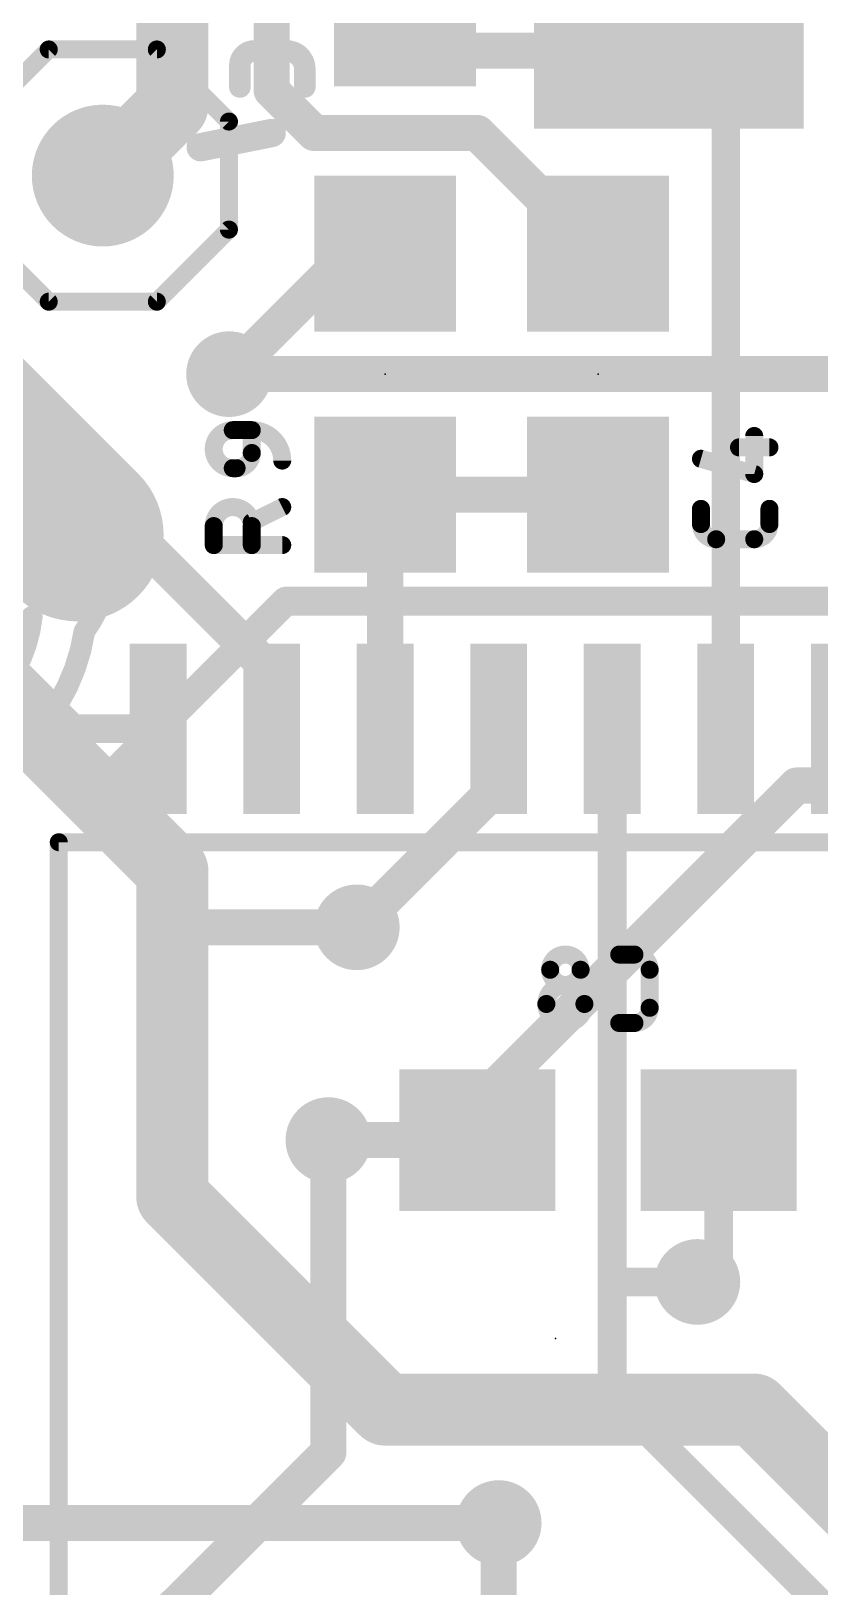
# Model space of a CAD drawing. Extents: x -5.4 to 52.1, y -3.7 to 32.4.
# Drawn here: x 15.51 to 21.06, y 10.45 to 21.42 of the extents above; entities that cross this region are included whole.
import ezdxf

# ---------------------------------------------------------------- set-up
doc = ezdxf.new("R2010")
doc.units = 0
for name, color, linetype in [('1', 14, 'CONTINUOUS'), ('16', 174, 'CONTINUOUS'), ('17', 94, 'CONTINUOUS'), ('18', 94, 'CONTINUOUS'), ('21', 250, 'CONTINUOUS'), ('22', 250, 'CONTINUOUS'), ('23', 178, 'CONTINUOUS')]:
    doc.layers.add(name, color=color, linetype=linetype)

# ---------------------------------------------------------------- blocks, each defined once
blk = doc.blocks.new('RECT')
blk.add_solid([(-0.5, -0.5), (0.5, -0.5), (-0.5, 0.5), (0.5, 0.5)])
blk = doc.blocks.new('ROUNDP')
at = {"const_width": 0.5}
blk.add_lwpolyline([(0, -0.25, 1), (0, 0.25, 1), (0, -0.25)], format="xyb", dxfattribs=at)
blk = doc.blocks.new('LONGP100')
at = {"const_width": 1}
blk.add_lwpolyline([(-0.5, 0), (0.5, 0)], dxfattribs=at)
at = {"const_width": 0.5}
for points in [[(-0.5, 0.25, 1), (-0.5, -0.25)], [(0.5, -0.25, 1), (0.5, 0.25)]]:
    blk.add_lwpolyline(points, format="xyb", dxfattribs=at)
blk = doc.blocks.new('ROUNDV')
at = {"const_width": 0.5}
blk.add_lwpolyline([(0, -0.25, 1), (0, 0.25, 1), (0, -0.25)], format="xyb", dxfattribs=at)

msp = doc.modelspace()

# ---------------------------------------------------------------- linework, layer by layer
at = {"layer": '1'}
for points, const_width in [([(17.2, 21), (17.2, 23.3)], 0.254), ([(16.5, 20.89), (16.5, 22.0299)], 0.508), ([(18.14, 21.58), (18.44, 21.28)], 0.254), ([(18.44, 21.28), (20, 21.28)], 0.254), ([(20, 21.28), (20.4, 20.88)], 0.2), ([(16.01, 20.4), (16.5, 20.89)], 0.508), ([(17.5, 20.7), (17.2, 21)], 0.254), ([(20.4, 20.88), (20.4, 16.5)], 0.2), ([(18.65, 20.7), (17.5, 20.7)], 0.254), ([(19.5, 19.85), (18.65, 20.7)], 0.254), ([(16.9, 19), (17.75, 19.85)], 0.254), ([(17.75, 19.85), (18, 19.85)], 0.254), ([(15.8, 16.5), (14, 18.3)], 0.2032), ([(15.398, 18.298), (15.802, 18.298)], 0.254), ([(15.802, 18.298), (17.2, 16.9)], 0.254), ([(18, 18.15), (19.5, 18.15)], 0.254), ([(18, 18.15), (18, 16.5)], 0.254), ([(17.2, 16.9), (17.2, 16.5)], 0.254), ([(16.4, 16.5), (15.8, 16.5)], 0.2032), ([(18.8, 16.5), (18.8, 16.1)], 0.254), ([(19.6, 16.5), (19.6, 12.6)], 0.2032), ([(18.8, 16.1), (17.8, 15.1)], 0.254), ([(17.6, 13.6), (17.6, 11.4)], 0.254), ([(19.6, 12.6), (19.6, 11.8)], 0.2032), ([(20.2, 12.6), (19.6, 12.6)], 0.2032), ([(19.6, 11.8), (23.33, 8.07)], 0.2032), ([(15.6, 9.4), (17.6, 11.4)], 0.254), ([(18.8, 10.9), (18.8, 7.9)], 0.254)]:
    msp.add_lwpolyline(points, dxfattribs=dict(at, const_width=const_width))
for points, const_width in [([(18.44, 21.3435, 1), (18.44, 21.2165)], 0.127), ([(20, 21.2165, 1), (20, 21.3435)], 0.127), ([(18.3951, 21.2351, 1), (18.4849, 21.3249)], 0.127), ([(20.0354, 21.3154, 1), (19.9646, 21.2446)], 0.1), ([(16.5898, 20.8002, 1), (16.4102, 20.9798)], 0.254), ([(17.2449, 21.0449, 1), (17.1551, 20.9551)], 0.127), ([(17.1365, 21, 1), (17.2635, 21)], 0.127), ([(16.373, 20.89, 1), (16.627, 20.89)], 0.254), ([(20.45, 20.88, 1), (20.35, 20.88)], 0.1), ([(20.3646, 20.8446, 1), (20.4354, 20.9154)], 0.1), ([(17.5, 20.7635, 1), (17.5, 20.6365)], 0.127), ([(17.4551, 20.6551, 1), (17.5449, 20.7449)], 0.127), ([(18.6949, 20.7449, 1), (18.6051, 20.6551)], 0.127), ([(18.65, 20.6365, 1), (18.65, 20.7635)], 0.127), ([(15.9202, 20.4898, 1), (16.0998, 20.3102)], 0.254), ([(17.75, 19.9135, 1), (17.75, 19.7865)], 0.127), ([(17.7949, 19.8051, 1), (17.7051, 19.8949)], 0.127), ([(18, 19.7865, 1), (18, 19.9135)], 0.127), ([(19.4551, 19.8051, 1), (19.5449, 19.8949)], 0.127), ([(16.8551, 19.0449, 1), (16.9449, 18.9551)], 0.127), ([(15.8469, 18.3429, 1), (15.7571, 18.2531)], 0.127), ([(15.802, 18.2345, 1), (15.802, 18.3615)], 0.127), ([(18, 18.2135, 1), (18, 18.0865)], 0.127), ([(18.0635, 18.15, 1), (17.9365, 18.15)], 0.127), ([(19.5, 18.0865, 1), (19.5, 18.2135)], 0.127), ([(17.2635, 16.9, 1), (17.1365, 16.9)], 0.127), ([(17.1551, 16.8551, 1), (17.2449, 16.9449)], 0.127), ([(15.8, 16.5508, 1), (15.8, 16.4492)], 0.1016), ([(15.7641, 16.4641, 1), (15.8359, 16.5359)], 0.1016), ([(16.4, 16.4492, 1), (16.4, 16.5508)], 0.1016), ([(17.1365, 16.5, 1), (17.2635, 16.5)], 0.127), ([(17.9365, 16.5, 1), (18.0635, 16.5)], 0.127), ([(18.8635, 16.5, 1), (18.7365, 16.5)], 0.127), ([(19.6508, 16.5, 1), (19.5492, 16.5)], 0.1016), ([(20.35, 16.5, 1), (20.45, 16.5)], 0.1), ([(18.7365, 16.1, 1), (18.8635, 16.1)], 0.127), ([(18.8449, 16.0551, 1), (18.7551, 16.1449)], 0.127), ([(17.7551, 15.1449, 1), (17.8449, 15.0551)], 0.127), ([(17.6635, 13.6, 1), (17.5365, 13.6)], 0.127), ([(19.6508, 12.6, 1), (19.5492, 12.6)], 0.1016), ([(19.6, 12.6508, 1), (19.6, 12.5492)], 0.1016), ([(19.5492, 12.6, 1), (19.6508, 12.6)], 0.1016), ([(20.2, 12.5492, 1), (20.2, 12.6508)], 0.1016), ([(19.6359, 11.8359, 1), (19.5641, 11.7641)], 0.1016), ([(19.5492, 11.8, 1), (19.6508, 11.8)], 0.1016), ([(17.6449, 11.3551, 1), (17.5551, 11.4449)], 0.127), ([(17.5365, 11.4, 1), (17.6635, 11.4)], 0.127), ([(18.8635, 10.9, 1), (18.7365, 10.9)], 0.127)]:
    msp.add_lwpolyline(points, format="xyb", dxfattribs=dict(at, const_width=const_width))
at = {"layer": '16'}
for points, const_width in [([(24.1, 19), (16.9, 19)], 0.254), ([(15.95, 16.05), (13.7, 18.3)], 0.508), ([(17.3, 17.4), (15.95, 16.05)], 0.2032), ([(17.3, 17.4), (22.7, 17.4)], 0.2032), ([(16.5, 15.5), (15.95, 16.05)], 0.508), ([(18.8, 14), (20.9, 16.1)], 0.254), ([(20.9, 16.1), (23.5, 16.1)], 0.254), ([(16.5, 15.5), (16.5, 15.1)], 0.508), ([(16.5, 15.1), (16.5, 14.5)], 0.508), ([(17.8, 15.1), (16.5, 15.1)], 0.254), ([(16.5, 14.5), (16.5, 13.2)], 0.508), ([(16.55, 14.45), (16.5, 14.5)], 0.2032), ([(18.8, 13.75), (18.8, 14)], 0.254), ([(18.8, 13.75), (18.65, 13.6)], 0.2032), ([(18.65, 13.6), (17.6, 13.6)], 0.254), ([(20.35, 13.6), (20.35, 12.75)], 0.2032), ([(16.5, 13.2), (18, 11.7)], 0.508), ([(20.35, 12.75), (20.2, 12.6)], 0.2032), ([(18, 11.7), (20.6, 11.7)], 0.508), ([(20.6, 11.7), (21.4, 10.9)], 0.508), ([(9.7, 10.9), (18.8, 10.9)], 0.254)]:
    msp.add_lwpolyline(points, dxfattribs=dict(at, const_width=const_width))
for points, const_width in [([(16.9, 19.0635, 1), (16.9, 18.9365)], 0.127), ([(17.3, 17.4508, 1), (17.3, 17.3492)], 0.1016), ([(17.3359, 17.3641, 1), (17.2641, 17.4359)], 0.1016), ([(16.0398, 16.1398, 1), (15.8602, 15.9602)], 0.254), ([(15.8602, 15.9602, 1), (16.0398, 16.1398)], 0.254), ([(15.9141, 16.0859, 1), (15.9859, 16.0141)], 0.1016), ([(20.9, 16.1635, 1), (20.9, 16.0365)], 0.127), ([(20.9449, 16.0551, 1), (20.8551, 16.1449)], 0.127), ([(16.627, 15.5, 1), (16.373, 15.5)], 0.254), ([(16.4102, 15.4102, 1), (16.5898, 15.5898)], 0.254), ([(16.627, 15.1, 1), (16.373, 15.1)], 0.254), ([(16.373, 15.1, 1), (16.627, 15.1)], 0.254), ([(16.5, 15.1635, 1), (16.5, 15.0365)], 0.127), ([(17.8, 15.0365, 1), (17.8, 15.1635)], 0.127), ([(16.627, 14.5, 1), (16.373, 14.5)], 0.254), ([(16.373, 14.5, 1), (16.627, 14.5)], 0.254), ([(16.5359, 14.5359, 1), (16.4641, 14.4641)], 0.1016), ([(16.5141, 14.4141, 1), (16.5859, 14.4859)], 0.1016), ([(18.8635, 14, 1), (18.7365, 14)], 0.127), ([(18.7551, 14.0449, 1), (18.8449, 13.9551)], 0.127), ([(18.8359, 13.7141, 1), (18.7641, 13.7859)], 0.1016), ([(17.6, 13.6635, 1), (17.6, 13.5365)], 0.127), ([(18.65, 13.5365, 1), (18.65, 13.6635)], 0.127), ([(18.7365, 13.75, 1), (18.8635, 13.75)], 0.127), ([(18.6141, 13.6359, 1), (18.6859, 13.5641)], 0.1016), ([(20.4008, 13.6, 1), (20.2992, 13.6)], 0.1016), ([(16.5898, 13.2898, 1), (16.4102, 13.1102)], 0.254), ([(16.373, 13.2, 1), (16.627, 13.2)], 0.254), ([(20.3859, 12.7141, 1), (20.3141, 12.7859)], 0.1016), ([(20.2992, 12.75, 1), (20.4008, 12.75)], 0.1016), ([(20.1641, 12.6359, 1), (20.2359, 12.5641)], 0.1016), ([(18, 11.827, 1), (18, 11.573)], 0.254), ([(17.9102, 11.6102, 1), (18.0898, 11.7898)], 0.254), ([(20.6898, 11.7898, 1), (20.5102, 11.6102)], 0.254), ([(20.6, 11.573, 1), (20.6, 11.827)], 0.254), ([(18.8, 10.8365, 1), (18.8, 10.9635)], 0.127)]:
    msp.add_lwpolyline(points, format="xyb", dxfattribs=dict(at, const_width=const_width))
at = {"layer": '21'}
for points, const_width in [([(15.629, 21.289), (15.375, 21.035)], 0.127), ([(16.391, 21.289), (15.629, 21.289)], 0.127), ([(16.391, 21.289), (16.899, 20.781)], 0.127), ([(16.9762, 21.0244), (16.9762, 21.1768)], 0.1524), ([(17.1794, 21.1768), (17.1794, 21.0752)], 0.1524), ([(17.4334, 21.0244), (17.4334, 21.1514)], 0.1524), ([(16.899, 20.781), (16.899, 20.019)], 0.127), ([(17.2, 20.7), (16.7, 20.6)], 0.2), ([(16.899, 20.019), (16.391, 19.511)], 0.127), ([(15.375, 19.765), (15.629, 19.511)], 0.127), ([(15.629, 19.511), (16.391, 19.511)], 0.127), ([(16.926, 18.6052), (17.06, 18.6052)], 0.127), ([(17.06, 18.6052), (17.06, 18.4443)], 0.127), ([(20.4936, 18.4837), (20.7081, 18.4837)], 0.127), ([(20.6009, 18.296), (20.6009, 18.5641)], 0.127), ([(20.2255, 18.4032), (20.6009, 18.296)], 0.127), ([(16.9528, 18.3371), (16.926, 18.3371)], 0.127), ([(17.2745, 18.0629), (17.06, 17.9557)], 0.127), ([(20.2255, 17.9432), (20.2255, 18.0504)], 0.127), ([(20.7081, 18.0504), (20.7081, 17.9432)], 0.127), ([(16.7919, 17.7948), (16.7919, 17.9289)], 0.127), ([(17.06, 17.9289), (17.06, 17.7948)], 0.127), ([(20.6009, 17.8359), (20.3327, 17.8359)], 0.127), ([(17.2745, 17.7948), (16.7919, 17.7948)], 0.127), ([(15.7, 8.7), (15.7, 15.7)], 0.127), ([(22.7, 15.7), (15.7, 15.7)], 0.127)]:
    msp.add_lwpolyline(points, dxfattribs=dict(at, const_width=const_width))
for points, const_width in [([(15.629, 21.3208, 1), (15.629, 21.2573)], 0.0635), ([(15.6515, 21.2665, 1), (15.6065, 21.3115)], 0.0635), ([(16.4135, 21.3115, 1), (16.3685, 21.2665)], 0.0635), ([(16.391, 21.2573, 1), (16.391, 21.3208)], 0.0635), ([(17.1794, 21.1768, 1), (16.9762, 21.1768)], 0.1524), ([(17.4334, 21.1514, 1), (17.1794, 21.1514)], 0.1524), ([(17.0143, 21.1768, 1), (16.9381, 21.1768)], 0.0762), ([(16.9381, 21.1768, 1), (17.0143, 21.1768)], 0.0762), ([(17.2175, 21.1768, 1), (17.1413, 21.1768)], 0.0762), ([(17.1413, 21.1768, 1), (17.2175, 21.1768)], 0.0762), ([(17.1413, 21.1514, 1), (17.2175, 21.1514)], 0.0762), ([(17.4715, 21.1514, 1), (17.3953, 21.1514)], 0.0762), ([(17.3953, 21.1514, 1), (17.4715, 21.1514)], 0.0762), ([(16.9381, 21.0244, 1), (17.0143, 21.0244)], 0.0762), ([(17.1413, 21.0752, 1), (17.2175, 21.0752)], 0.0762), ([(17.3953, 21.0244, 1), (17.4715, 21.0244)], 0.0762), ([(16.9307, 20.781, 1), (16.8673, 20.781)], 0.0635), ([(16.8765, 20.7585, 1), (16.9215, 20.8035)], 0.0635), ([(17.2098, 20.651, 1), (17.1902, 20.749)], 0.1), ([(16.6902, 20.649, 1), (16.7098, 20.551)], 0.1), ([(16.9215, 19.9965, 1), (16.8765, 20.0415)], 0.0635), ([(16.8673, 20.019, 1), (16.9307, 20.019)], 0.0635), ([(15.629, 19.5427, 1), (15.629, 19.4793)], 0.0635), ([(15.6065, 19.4885, 1), (15.6515, 19.5335)], 0.0635), ([(16.3685, 19.5335, 1), (16.4135, 19.4885)], 0.0635), ([(16.391, 19.4793, 1), (16.391, 19.5427)], 0.0635), ([(16.926, 18.6052, 1), (16.926, 18.3371)], 0.127), ([(16.926, 18.6369, 1), (16.926, 18.5734)], 0.0635), ([(16.926, 18.5734, 1), (16.926, 18.6369)], 0.0635), ([(17.2745, 18.3907, 0.4142), (17.06, 18.6052)], 0.127), ([(17.06, 18.6369, 1), (17.06, 18.5734)], 0.0635), ([(17.0918, 18.6052, 1), (17.0283, 18.6052)], 0.0635), ([(17.06, 18.5734, 1), (17.06, 18.6369)], 0.0635), ([(20.4936, 18.5154, 1), (20.4936, 18.4519)], 0.0635), ([(20.6326, 18.5641, 1), (20.5691, 18.5641)], 0.0635), ([(20.7081, 18.4519, 1), (20.7081, 18.5154)], 0.0635), ([(16.9528, 18.3371, 0.4142), (17.06, 18.4443)], 0.127), ([(17.0918, 18.4443, 1), (17.0283, 18.4443)], 0.0635), ([(17.0283, 18.4443, 1), (17.0918, 18.4443)], 0.0635), ([(20.2342, 18.4338, 1), (20.2168, 18.3727)], 0.0635), ([(16.926, 18.3688, 1), (16.926, 18.3053)], 0.0635), ([(16.9528, 18.3688, 1), (16.9528, 18.3053)], 0.0635), ([(16.926, 18.3053, 1), (16.926, 18.3688)], 0.0635), ([(16.9528, 18.3053, 1), (16.9528, 18.3688)], 0.0635), ([(17.2428, 18.3907, 1), (17.3062, 18.3907)], 0.0635), ([(20.5691, 18.296, 1), (20.6326, 18.296)], 0.0635), ([(20.5921, 18.2654, 1), (20.6096, 18.3265)], 0.0635), ([(17.06, 17.9289, 1), (16.7919, 17.9289)], 0.127), ([(17.2887, 18.0345, 1), (17.2603, 18.0913)], 0.0635), ([(20.2572, 18.0504, 1), (20.1938, 18.0504)], 0.0635), ([(20.7399, 18.0504, 1), (20.6764, 18.0504)], 0.0635), ([(16.8237, 17.9289, 1), (16.7602, 17.9289)], 0.0635), ([(17.0458, 17.9841, 1), (17.0742, 17.9273)], 0.0635), ([(17.0918, 17.9289, 1), (17.0283, 17.9289)], 0.0635), ([(20.2255, 17.9432, 0.4142), (20.3327, 17.8359)], 0.127), ([(20.2572, 17.9432, 1), (20.1937, 17.9432)], 0.0635), ([(20.6009, 17.8359, 0.4142), (20.7081, 17.9432)], 0.127), ([(20.7399, 17.9432, 1), (20.6764, 17.9432)], 0.0635), ([(16.7602, 17.9289, 1), (16.8237, 17.9289)], 0.0635), ([(17.0283, 17.9289, 1), (17.0918, 17.9289)], 0.0635), ([(20.1938, 17.9432, 1), (20.2572, 17.9432)], 0.0635), ([(20.3327, 17.8677, 1), (20.3327, 17.8042)], 0.0635), ([(20.3327, 17.8042, 1), (20.3327, 17.8677)], 0.0635), ([(20.6009, 17.8677, 1), (20.6009, 17.8042)], 0.0635), ([(20.6009, 17.8042, 1), (20.6009, 17.8677)], 0.0635), ([(20.6764, 17.9432, 1), (20.7399, 17.9432)], 0.0635), ([(16.7919, 17.8266, 1), (16.7919, 17.7631)], 0.0635), ([(16.7602, 17.7948, 1), (16.8237, 17.7948)], 0.0635), ([(17.0283, 17.7948, 1), (17.0918, 17.7948)], 0.0635), ([(17.2745, 17.7631, 1), (17.2745, 17.8266)], 0.0635), ([(15.8806, 17.1868, 0.0797), (16.041, 17.5114)], 0.1524), ([(16.0774, 17.5001, 1), (16.0046, 17.5226)], 0.0762), ([(14.6118, 16.3902, 0.351), (15.5098, 17.2882)], 0.1524), ([(15.5477, 17.284, 1), (15.472, 17.2924)], 0.0762), ([(14.7132, 16.0194, 0.3271), (15.8806, 17.1868)], 0.1524), ([(15.8496, 17.2089, 1), (15.9117, 17.1647)], 0.0762), ([(15.9183, 17.181, 1), (15.843, 17.1926)], 0.0762), ([(15.7, 15.7318, 1), (15.7, 15.6683)], 0.0635), ([(15.7318, 15.7, 1), (15.6683, 15.7)], 0.0635)]:
    msp.add_lwpolyline(points, format="xyb", dxfattribs=dict(at, const_width=const_width))
at = {"layer": '22'}
for points, const_width in [([(19.3772, 14.8009, 1), (19.1627, 14.8009)], 0.127), ([(19.6496, 14.9399, 1), (19.6496, 14.8764)], 0.0635), ([(19.8641, 14.8009, 0.4142), (19.7568, 14.9081)], 0.127), ([(19.7568, 14.9398, 1), (19.7568, 14.8763)], 0.0635), ([(19.7568, 14.8764, 1), (19.7568, 14.9399)], 0.0635), ([(19.1627, 14.8009, 1), (19.3772, 14.8009)], 0.127), ([(19.1945, 14.8009, 1), (19.131, 14.8009)], 0.0635), ([(19.131, 14.8009, 1), (19.1945, 14.8009)], 0.0635), ([(19.409, 14.8009, 1), (19.3455, 14.8009)], 0.0635), ([(19.3455, 14.8009, 1), (19.409, 14.8009)], 0.0635), ([(19.8958, 14.8009, 1), (19.8323, 14.8009)], 0.0635), ([(19.8323, 14.8009, 1), (19.8958, 14.8009)], 0.0635), ([(19.404, 14.5596, 1), (19.1359, 14.5596)], 0.127), ([(19.1359, 14.5596, 1), (19.404, 14.5596)], 0.127), ([(19.1677, 14.5596, 1), (19.1042, 14.5596)], 0.0635), ([(19.1042, 14.5596, 1), (19.1677, 14.5596)], 0.0635), ([(19.4358, 14.5596, 1), (19.3723, 14.5596)], 0.0635), ([(19.3723, 14.5596, 1), (19.4358, 14.5596)], 0.0635), ([(19.7568, 14.4255, 0.4142), (19.8641, 14.5327)], 0.127), ([(19.8958, 14.5327, 1), (19.8323, 14.5327)], 0.0635), ([(19.6496, 14.4573, 1), (19.6496, 14.3938)], 0.0635), ([(19.7568, 14.4573, 1), (19.7568, 14.3938)], 0.0635), ([(19.7568, 14.3938, 1), (19.7568, 14.4573)], 0.0635), ([(19.8323, 14.5327, 1), (19.8958, 14.5327)], 0.0635)]:
    msp.add_lwpolyline(points, format="xyb", dxfattribs=dict(at, const_width=const_width))
at = {"layer": '22', "const_width": 0.127}
for points in [[(19.7568, 14.9081), (19.6496, 14.9081)], [(19.8641, 14.5327), (19.8641, 14.8009)], [(19.6496, 14.4255), (19.7568, 14.4255)]]:
    msp.add_lwpolyline(points, dxfattribs=at)
at = {"layer": '23'}
for p in [(18, 19), (19.5, 19), (19.2, 12.2)]:
    msp.add_point(p, dxfattribs=at)

# ---------------------------------------------------------------- block references
at = {"layer": '1', "xscale": 1.1}
for p, rotation in [((18.14, 21.58), 270), ((18, 19.85), 90), ((19.5, 19.85), 270), ((18, 18.15), 90), ((19.5, 18.15), 270)]:
    msp.add_blockref('RECT', p, dxfattribs=dict(at, rotation=rotation))
at = {"layer": '1', "rotation": 180}
for p, xscale, yscale in [((20, 21.28), 1.9, 1.1), ((16.4, 16.5), 0.4, 1.2), ((17.2, 16.5), 0.4, 1.2), ((18, 16.5), 0.4, 1.2), ((18.8, 16.5), 0.4, 1.2), ((19.6, 16.5), 0.4, 1.2), ((20.4, 16.5), 0.4, 1.2), ((21.2, 16.5), 0.4, 1.2)]:
    msp.add_blockref('RECT', p, dxfattribs=dict(at, xscale=xscale, yscale=yscale))
at = {"layer": '16', "xscale": 1.1, "rotation": 180}
for p in [(18.65, 13.6), (20.35, 13.6)]:
    msp.add_blockref('RECT', p, dxfattribs=at)
at = {"layer": '17'}
msp.add_blockref('ROUNDP', (16.01, 20.4), dxfattribs=at)
msp.add_blockref('ROUNDP', (16.01, 20.4), dxfattribs=at)
at = {"layer": '17', "xscale": 1.2192, "yscale": 1.2192, "rotation": 315}
msp.add_blockref('LONGP100', (15.398, 18.298), dxfattribs=at)
msp.add_blockref('LONGP100', (15.398, 18.298), dxfattribs=at)
at = {"layer": '18', "xscale": 0.604, "yscale": 0.604}
for p in [(16.9, 19), (16.9, 19), (17.8, 15.1), (17.8, 15.1), (17.6, 13.6), (17.6, 13.6), (20.2, 12.6), (20.2, 12.6), (18.8, 10.9), (18.8, 10.9)]:
    msp.add_blockref('ROUNDV', p, dxfattribs=at)

doc.saveas('drawing.dxf')
